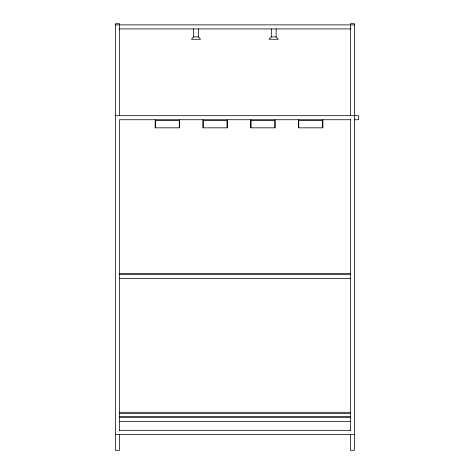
<?xml version="1.0" encoding="UTF-8"?>
<svg xmlns="http://www.w3.org/2000/svg" width="474" height="474" viewBox="0 0 474 474"><rect width="100%" height="100%" fill="white"/><g stroke="black" fill="none" stroke-linecap="round" stroke-linejoin="round"><path stroke-width="0.71" d="M193.611 28.914L193.611 36.883L191.383 39.271L200.621 39.271L198.393 36.883L198.393 28.914M271.329 28.914L271.329 36.883L269.102 39.271L278.339 39.271L276.111 36.883L276.111 28.914M115.472 24.867L354.481 24.867M119.175 28.914L350.778 28.914M193.611 36.883L198.393 36.883M271.329 36.883L276.111 36.883M115.472 115.692L358.528 115.692L358.528 119.738L354.084 119.738M350.434 119.738L119.519 119.738L119.519 430.801M119.519 273.451L350.434 273.451M119.519 274.499L350.434 274.499M119.519 278.41L350.434 278.41M119.519 412.291L350.434 412.291M119.519 413.34L350.434 413.34M119.519 416.48L350.434 416.48M119.519 417.529L350.434 417.529M119.519 421.439L350.434 421.439M119.519 430.321L350.434 430.321M115.472 434.368L354.481 434.368M350.434 115.692L350.434 23.7L354.481 23.7L354.481 450.3L350.434 450.3L350.434 434.368M350.434 119.347L350.434 430.801M322.865 119.738L322.865 127.832L298.584 127.832L298.584 119.738M322.705 127.832L322.705 120.503L298.744 120.503L298.744 127.832M275.068 119.738L275.068 127.832L250.782 127.832L250.782 119.738M274.908 127.832L274.908 120.503L250.942 120.503L250.942 127.832M227.265 119.738L227.265 127.832L202.985 127.832L202.985 119.738M227.105 127.832L227.105 120.503L203.139 120.503L203.139 127.832M179.462 119.738L179.462 127.832L155.182 127.832L155.182 119.738M179.302 127.832L179.302 120.503L155.342 120.503L155.342 127.832M119.519 115.692L119.519 23.7L115.472 23.7L115.472 450.3L119.519 450.3L119.519 434.368"/></g></svg>
